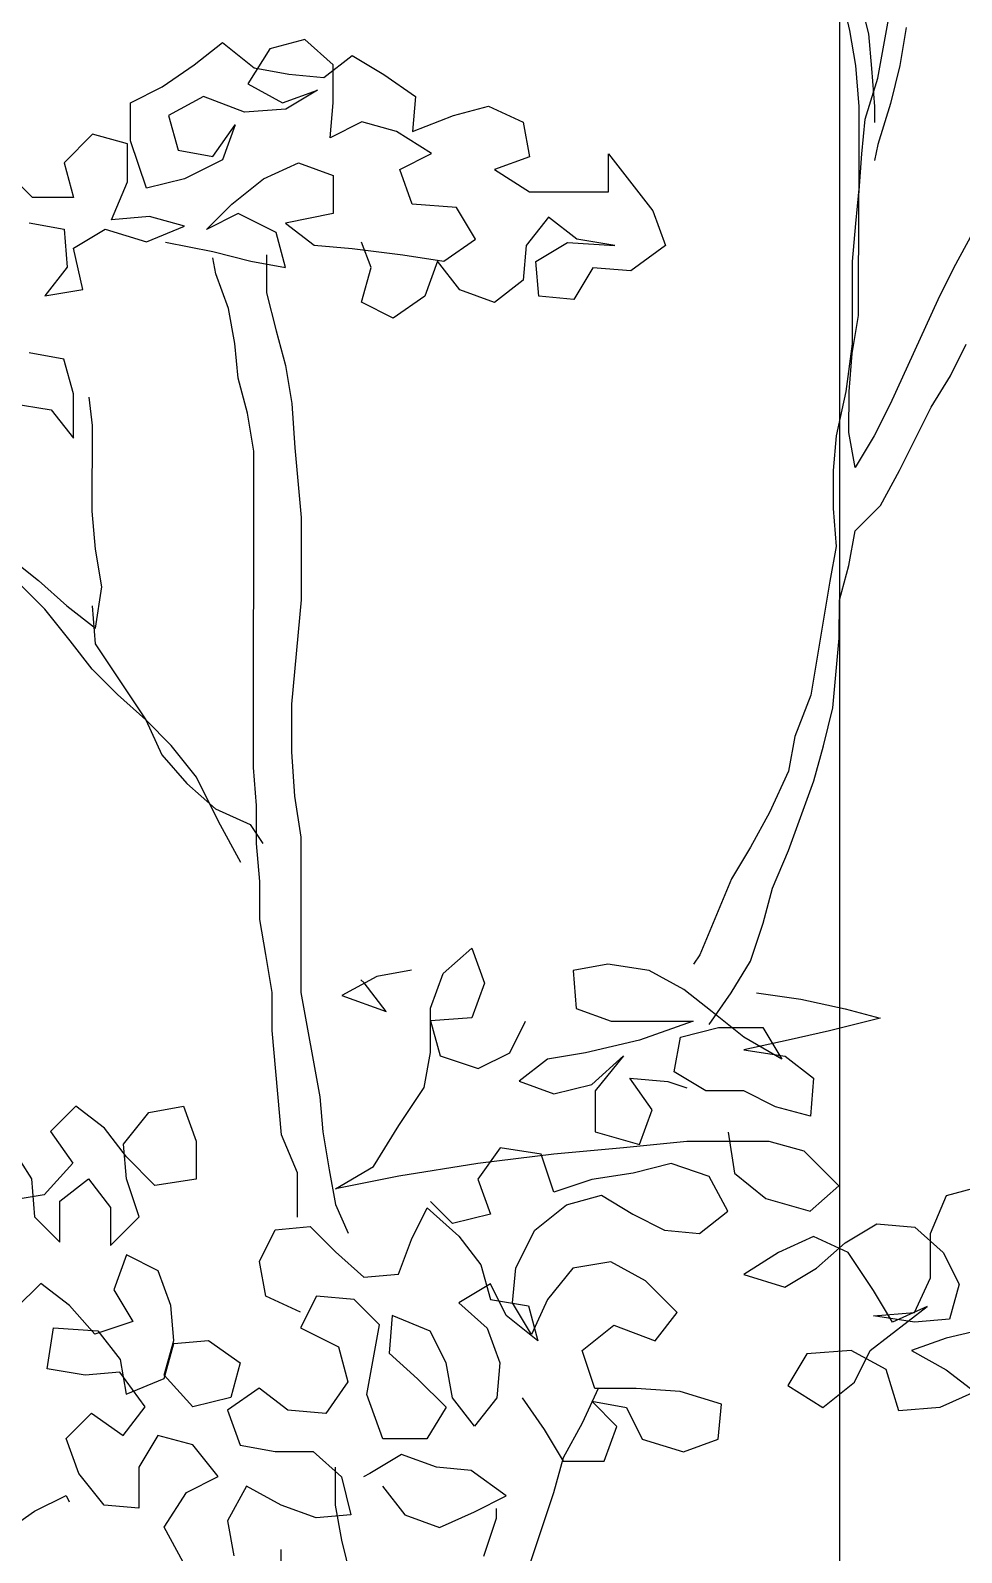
# Model space of a CAD drawing. Header units: millimetres. Extents: x -249630 to 95394, y -188036 to 109963.
# Drawn here: x -96490.1 to -96308.7, y -16227.8 to -15931.3 of the extents above; entities that cross this region are included whole.
import ezdxf

# ---------------------------------------------------------------- set-up
doc = ezdxf.new("R2010")
doc.units = ezdxf.units.MM
for name, color, linetype in [('AHojas', 86, 'Continuous'), ('ATronco', 36, 'Continuous'), ('Layer1', 2, 'Continuous')]:
    doc.layers.add(name, color=color, linetype=linetype)

# ---------------------------------------------------------------- blocks, each defined once
blk = doc.blocks.new('Arbol_01')
at = {"layer": 'AHojas'}
for p, q in [((-0.02768, 2.37756), (-0.01841, 2.38476)), ((-0.01841, 2.38476), (-0.00812, 2.37651)), ((-0.00297, 2.38268), (-0.01019, 2.37136)), ((0.00836, 2.38576), (-0.00297, 2.38268)), ((0.01762, 2.37751), (0.00836, 2.38576)), ((-0.03799, 2.37036), (-0.02768, 2.37756)), ((-0.00812, 2.37651), (0.0032, 2.37444)), ((0.01453, 2.3734), (0.0238, 2.3806)), ((0.01761, 2.36516), (0.01762, 2.37751)), ((0.0238, 2.3806), (0.03409, 2.37441)), ((0.0032, 2.37444), (0.01453, 2.3734)), ((0.03409, 2.37441), (0.04438, 2.36719)), ((-0.04829, 2.36522), (-0.03799, 2.37036)), ((-0.0246, 2.36726), (-0.03594, 2.36109)), ((-0.01122, 2.3621), (-0.0246, 2.36726)), ((-0.01019, 2.37136), (0.00114, 2.36517)), ((0.00114, 2.36517), (0.01247, 2.36928)), ((0.01247, 2.36928), (0.00216, 2.36311)), ((0.04438, 2.36719), (0.04334, 2.35587)), ((-0.0483, 2.35286), (-0.04829, 2.36522)), ((0.00216, 2.36311), (-0.01122, 2.3621)), ((0.01657, 2.35383), (0.01761, 2.36516)), ((0.05673, 2.361), (0.06806, 2.36408)), ((0.06806, 2.36408), (0.07939, 2.35892)), ((-0.03594, 2.36109), (-0.03286, 2.34976)), ((-0.02153, 2.34769), (-0.01432, 2.35798)), ((-0.01432, 2.35798), (-0.01845, 2.34666)), ((0.02687, 2.35897), (0.01657, 2.35383)), ((0.0382, 2.35587), (0.02687, 2.35897)), ((0.04334, 2.35587), (0.05673, 2.361)), ((0.07939, 2.35892), (0.08143, 2.3476)), ((-0.06065, 2.35493), (-0.06993, 2.34567)), ((-0.04933, 2.35183), (-0.06065, 2.35493)), ((-0.04934, 2.33948), (-0.04933, 2.35183)), ((-0.04317, 2.33741), (-0.0483, 2.35286)), ((0.04952, 2.34865), (0.0382, 2.35587)), ((-0.03286, 2.34976), (-0.02153, 2.34769)), ((0.03921, 2.34352), (0.04952, 2.34865)), ((0.08143, 2.3476), (0.0701, 2.34349)), ((0.10717, 2.33625), (0.10718, 2.3486)), ((0.10718, 2.3486), (0.12158, 2.33005)), ((-0.08024, 2.33436), (-0.08847, 2.3426)), ((-0.06993, 2.34567), (-0.06685, 2.33435)), ((-0.01845, 2.34666), (-0.03081, 2.34049)), ((-0.00507, 2.34047), (0.00627, 2.34561)), ((0.00627, 2.34561), (0.01759, 2.34148)), ((0.04332, 2.33219), (0.03921, 2.34352)), ((0.0701, 2.34349), (0.08142, 2.33627)), ((-0.0545, 2.32713), (-0.04934, 2.33948)), ((-0.03081, 2.34049), (-0.04317, 2.33741)), ((-0.01537, 2.33224), (-0.00507, 2.34047)), ((0.01759, 2.34148), (0.01758, 2.32912)), ((-0.06685, 2.33435), (-0.08024, 2.33436)), ((-0.02361, 2.32401), (-0.01537, 2.33224)), ((0.05774, 2.33114), (0.04332, 2.33219)), ((0.08142, 2.33627), (0.10717, 2.33625)), ((-0.04215, 2.32815), (-0.0545, 2.32713)), ((-0.03082, 2.32505), (-0.04215, 2.32815)), ((-0.01331, 2.32915), (-0.02361, 2.32401)), ((-0.00096, 2.32296), (-0.01331, 2.32915)), ((0.01758, 2.32912), (0.00213, 2.32605)), ((0.06391, 2.32084), (0.05774, 2.33114)), ((0.08759, 2.32803), (0.08038, 2.31877)), ((0.09685, 2.32081), (0.08759, 2.32803)), ((0.12158, 2.33005), (0.12568, 2.31872)), ((-0.08127, 2.32612), (-0.06995, 2.32405)), ((-0.06995, 2.32405), (-0.06893, 2.31169)), ((-0.06687, 2.31787), (-0.05656, 2.32404)), ((-0.05656, 2.32404), (-0.04318, 2.31991)), ((-0.04318, 2.31991), (-0.03082, 2.32505)), ((0.00212, 2.31163), (-0.00096, 2.32296)), ((0.00213, 2.32605), (0.01139, 2.31883)), ((-0.06379, 2.30448), (-0.06687, 2.31787)), ((-0.037, 2.3199), (-0.02156, 2.3168)), ((0.01139, 2.31883), (0.02374, 2.31779)), ((0.02374, 2.31779), (0.04022, 2.31571)), ((0.02992, 2.3116), (0.02684, 2.31984)), ((0.0536, 2.31364), (0.06391, 2.32084)), ((0.08038, 2.31877), (0.07934, 2.30744)), ((0.08346, 2.31361), (0.09376, 2.31978)), ((0.09376, 2.31978), (0.10921, 2.31874)), ((0.10921, 2.31874), (0.09685, 2.32081)), ((0.12568, 2.31872), (0.11435, 2.3105)), ((-0.02156, 2.3168), (-0.00921, 2.3137)), ((-0.02054, 2.30959), (-0.02156, 2.31474)), ((-0.00921, 2.3137), (0.00212, 2.31163)), ((-0.00406, 2.31575), (-0.00407, 2.3034)), ((0.04022, 2.31571), (0.0536, 2.31364)), ((0.05154, 2.31364), (0.04741, 2.30232)), ((0.05874, 2.30437), (0.05154, 2.31364)), ((0.08448, 2.30229), (0.08346, 2.31361)), ((-0.06893, 2.31169), (-0.07615, 2.30243)), ((0.02682, 2.30028), (0.02992, 2.3116)), ((0.07934, 2.30744), (0.07006, 2.30024)), ((0.10199, 2.31154), (0.09581, 2.30125)), ((0.11435, 2.3105), (0.10199, 2.31154)), ((-0.07615, 2.30243), (-0.06379, 2.30448)), ((0.04741, 2.30232), (0.03711, 2.29512)), ((0.07006, 2.30024), (0.05874, 2.30437)), ((0.09581, 2.30125), (0.08448, 2.30229)), ((0.03711, 2.29512), (0.02682, 2.30028)), ((-0.06999, 2.28183), (-0.08131, 2.2839)), ((-0.06691, 2.27051), (-0.06999, 2.28183)), ((-0.06692, 2.25609), (-0.06691, 2.27051)), ((-0.06074, 2.2602), (-0.06176, 2.26947)), ((-0.08751, 2.26744), (-0.07412, 2.26536)), ((-0.07412, 2.26536), (-0.06692, 2.25609)), ((-0.06077, 2.2324), (-0.06074, 2.2602)), ((0.05339, 2.08196), (0.06266, 2.09019)), ((0.06266, 2.09019), (0.06677, 2.07886)), ((0.10694, 2.085), (0.09561, 2.08296)), ((0.12032, 2.08293), (0.10694, 2.085)), ((0.1368, 2.08807), (0.13474, 2.08498)), ((0.14708, 2.0757), (0.15327, 2.08599)), ((0.03177, 2.08095), (0.02043, 2.07479)), ((0.02764, 2.0789), (0.02662, 2.07993)), ((0.04309, 2.083), (0.03177, 2.08095)), ((0.04926, 2.07064), (0.05339, 2.08196)), ((0.09561, 2.08296), (0.09663, 2.0706)), ((0.13164, 2.07674), (0.12032, 2.08293)), ((0.02043, 2.07479), (0.03484, 2.06962)), ((0.03484, 2.06962), (0.02764, 2.0789)), ((0.06677, 2.07886), (0.06264, 2.06754)), ((0.1409, 2.06953), (0.13164, 2.07674)), ((0.13987, 2.06541), (0.14708, 2.0757)), ((0.15532, 2.07569), (0.16974, 2.07362)), ((0.04925, 2.05623), (0.04926, 2.07064)), ((0.09663, 2.0706), (0.10795, 2.06647)), ((0.15119, 2.06128), (0.1409, 2.06953)), ((0.16974, 2.07362), (0.18415, 2.07052)), ((0.18415, 2.07052), (0.19547, 2.06742)), ((0.06264, 2.06754), (0.04926, 2.06652)), ((0.04926, 2.06652), (0.05234, 2.05519)), ((0.07499, 2.0562), (0.08015, 2.06649)), ((0.10795, 2.06647), (0.13472, 2.06644)), ((0.13472, 2.06644), (0.11721, 2.06028)), ((0.19547, 2.06742), (0.17899, 2.06331)), ((0.11721, 2.06028), (0.0997, 2.05618)), ((0.12853, 2.04998), (0.1306, 2.0613)), ((0.1306, 2.0613), (0.14296, 2.06438)), ((0.14296, 2.06438), (0.15737, 2.06436)), ((0.16354, 2.05406), (0.15119, 2.06128)), ((0.1656, 2.06024), (0.15119, 2.05716)), ((0.15737, 2.06436), (0.16354, 2.05406)), ((0.17899, 2.06331), (0.1656, 2.06024)), ((0.04718, 2.0449), (0.04925, 2.05623)), ((0.05234, 2.05519), (0.06469, 2.05106)), ((0.06469, 2.05106), (0.07499, 2.0562)), ((0.0997, 2.05618), (0.08734, 2.05413)), ((0.10175, 2.04588), (0.11206, 2.05514)), ((0.11206, 2.05514), (0.10278, 2.04382)), ((0.15119, 2.05716), (0.16457, 2.05509)), ((0.16457, 2.05509), (0.17383, 2.04787)), ((0.08734, 2.05413), (0.07807, 2.04693)), ((0.13882, 2.04379), (0.12853, 2.04998)), ((0.07807, 2.04693), (0.08939, 2.0428)), ((0.08939, 2.0428), (0.10175, 2.04588)), ((0.11411, 2.04793), (0.12646, 2.04689)), ((0.12131, 2.03763), (0.11411, 2.04793)), ((0.12646, 2.04689), (0.13264, 2.04482)), ((0.17383, 2.04787), (0.17279, 2.03552)), ((0.10278, 2.04382), (0.10277, 2.03043)), ((0.15117, 2.04378), (0.13882, 2.04379)), ((0.16147, 2.03862), (0.15117, 2.04378)), ((-0.06609, 2.03883), (-0.07434, 2.0306)), ((-0.05683, 2.03161), (-0.06609, 2.03883)), ((-0.05066, 2.02646), (-0.04241, 2.03675)), ((-0.04241, 2.03675), (-0.03108, 2.03879)), ((-0.03108, 2.03879), (-0.02698, 2.02746)), ((0.11718, 2.0263), (0.12131, 2.03763)), ((0.17279, 2.03552), (0.16147, 2.03862)), ((-0.07434, 2.0306), (-0.06714, 2.02029)), ((-0.04963, 2.02234), (-0.05683, 2.03161)), ((0.10277, 2.03043), (0.11718, 2.0263)), ((0.14601, 2.0304), (0.14806, 2.01701)), ((-0.08773, 2.02649), (-0.08053, 2.01516)), ((-0.04964, 2.01513), (-0.05066, 2.02646)), ((-0.02698, 2.02746), (-0.02699, 2.01511)), ((0.07187, 2.02531), (0.06465, 2.01502)), ((0.08526, 2.02324), (0.07187, 2.02531)), ((0.11203, 2.02528), (0.08937, 2.02324)), ((0.13263, 2.02732), (0.11203, 2.02528)), ((0.1594, 2.02729), (0.13263, 2.02732)), ((0.17072, 2.02419), (0.1594, 2.02729)), ((-0.06714, 2.02029), (-0.07642, 2.01001)), ((-0.04037, 2.01306), (-0.04963, 2.02234)), ((0.08937, 2.02324), (0.06466, 2.02017)), ((0.08936, 2.01088), (0.08526, 2.02324)), ((0.12747, 2.02012), (0.11511, 2.01704)), ((0.13982, 2.01599), (0.12747, 2.02012)), ((0.18204, 2.01286), (0.17072, 2.02419)), ((-0.08053, 2.01516), (-0.07951, 2.0028)), ((-0.07127, 2.00794), (-0.062, 2.01514)), ((-0.062, 2.01514), (-0.0548, 2.00587)), ((-0.04553, 2.00277), (-0.04964, 2.01513)), ((-0.02699, 2.01511), (-0.04037, 2.01306)), ((0.00595, 2.00272), (0.00597, 2.01714)), ((0.01626, 2.01816), (0.01831, 2.00683)), ((0.11511, 2.01704), (0.10172, 2.01499)), ((0.14599, 2.00465), (0.13982, 2.01599)), ((0.14806, 2.01701), (0.15835, 2.00876)), ((0.06465, 2.01502), (0.06876, 2.00369)), ((0.10172, 2.01499), (0.08936, 2.01088)), ((0.17276, 2.00463), (0.18204, 2.01286)), ((0.21704, 2.00974), (0.22837, 2.01282)), ((-0.07642, 2.01001), (-0.08877, 2.00796)), ((-0.07128, 1.99456), (-0.07127, 2.00794)), ((-0.0548, 2.00587), (-0.05481, 1.99351)), ((0.01831, 2.00683), (0.02242, 1.99756)), ((0.04301, 1.99548), (0.04817, 2.00577)), ((0.04817, 2.00577), (0.05846, 1.9965)), ((0.0564, 2.00062), (0.0492, 2.00783)), ((0.08317, 1.99853), (0.09348, 2.00676)), ((0.09348, 2.00676), (0.10481, 2.00984)), ((0.10481, 2.00984), (0.1151, 2.00365)), ((0.15835, 2.00876), (0.17276, 2.00463)), ((0.21188, 1.99739), (0.21704, 2.00974)), ((-0.07951, 2.0028), (-0.07128, 1.99456)), ((-0.05481, 1.99351), (-0.04553, 2.00277)), ((0.06876, 2.00369), (0.0564, 2.00062)), ((0.1151, 2.00365), (0.12539, 1.99849)), ((0.13672, 1.99745), (0.14599, 2.00465)), ((0.18408, 1.99432), (0.19438, 2.00049)), ((0.19438, 2.00049), (0.20674, 1.99945)), ((-0.00642, 1.98832), (-0.00126, 1.99861)), ((-0.00126, 1.99861), (0.01007, 1.99963)), ((0.01007, 1.99963), (0.0183, 1.99138)), ((0.03888, 1.98416), (0.04301, 1.99548)), ((0.05846, 1.9965), (0.06566, 1.98722)), ((0.07698, 1.98618), (0.08317, 1.99853)), ((0.12539, 1.99849), (0.13672, 1.99745)), ((0.17378, 1.99639), (0.16245, 1.99125)), ((0.18511, 1.99123), (0.17378, 1.99639)), ((0.20674, 1.99945), (0.216, 1.9912)), ((0.21187, 1.98297), (0.21188, 1.99739)), ((-0.04966, 1.99042), (-0.05379, 1.97909)), ((-0.03937, 1.98526), (-0.04966, 1.99042)), ((0.0183, 1.99138), (0.02756, 1.98314)), ((0.16245, 1.99125), (0.15112, 1.98405)), ((0.1748, 1.98609), (0.18408, 1.99432)), ((0.19333, 1.97887), (0.18511, 1.99123)), ((0.216, 1.9912), (0.22114, 1.9809)), ((-0.00437, 1.97699), (-0.00642, 1.98832)), ((0.06566, 1.98722), (0.06874, 1.97589)), ((0.07594, 1.97486), (0.07698, 1.98618)), ((0.09552, 1.98617), (0.08727, 1.97588)), ((0.10788, 1.98821), (0.09552, 1.98617)), ((0.1192, 1.98202), (0.10788, 1.98821)), ((0.1645, 1.97992), (0.1748, 1.98609)), ((-0.07747, 1.98118), (-0.08572, 1.97295)), ((-0.06821, 1.97396), (-0.07747, 1.98118)), ((-0.03526, 1.97393), (-0.03937, 1.98526)), ((0.02756, 1.98314), (0.03888, 1.98416)), ((0.06874, 1.98104), (0.05844, 1.97487)), ((0.07388, 1.97074), (0.06874, 1.98104)), ((0.12949, 1.97172), (0.1192, 1.98202)), ((0.15112, 1.98405), (0.1645, 1.97992)), ((0.20671, 1.97165), (0.21187, 1.98297)), ((0.22114, 1.9809), (0.21804, 1.96958)), ((-0.05379, 1.97909), (-0.04762, 1.96879)), ((0.00695, 1.97183), (-0.00437, 1.97699)), ((0.01211, 1.97697), (0.00695, 1.96668)), ((0.02446, 1.97593), (0.01211, 1.97697)), ((0.03269, 1.96769), (0.02446, 1.97593)), ((0.06874, 1.97589), (0.08109, 1.97382)), ((0.08727, 1.97588), (0.08211, 1.96455)), ((0.1995, 1.96857), (0.19333, 1.97887)), ((-0.05998, 1.96468), (-0.06821, 1.97396)), ((-0.03424, 1.9626), (-0.03526, 1.97393)), ((0.03681, 1.97077), (0.03577, 1.95842)), ((0.04916, 1.96561), (0.03681, 1.97077)), ((0.05844, 1.97487), (0.0677, 1.96663)), ((0.08417, 1.96249), (0.07388, 1.97074)), ((0.08211, 1.96455), (0.07594, 1.97486)), ((0.08109, 1.97382), (0.08417, 1.96249)), ((0.12227, 1.96246), (0.12949, 1.97172)), ((0.19228, 1.9593), (0.21083, 1.9737)), ((0.19332, 1.97063), (0.20671, 1.97165)), ((0.20671, 1.96856), (0.19332, 1.97063)), ((0.21083, 1.9737), (0.1995, 1.96857)), ((-0.07544, 1.95337), (-0.07337, 1.96676)), ((-0.07337, 1.96676), (-0.05895, 1.96571)), ((-0.04762, 1.96879), (-0.05998, 1.96468)), ((-0.05895, 1.96571), (-0.05175, 1.95644)), ((0.00695, 1.96668), (0.0193, 1.96049)), ((0.02855, 1.94504), (0.03269, 1.96769)), ((0.0543, 1.95531), (0.04916, 1.96561)), ((0.0677, 1.96663), (0.07181, 1.9553)), ((0.09858, 1.95939), (0.10889, 1.96762)), ((0.10889, 1.96762), (0.12227, 1.96246)), ((0.21804, 1.96958), (0.20671, 1.96856)), ((0.23039, 1.96648), (0.217, 1.9634)), ((-0.03734, 1.95128), (-0.03424, 1.9626)), ((-0.03734, 1.95025), (-0.03424, 1.96157)), ((-0.03424, 1.96157), (-0.02292, 1.96259)), ((-0.02292, 1.96259), (-0.01263, 1.95537)), ((0.217, 1.9634), (0.20567, 1.95929)), ((-0.05175, 1.95644), (-0.0497, 1.94511)), ((0.0193, 1.96049), (0.02238, 1.94916)), ((0.03577, 1.95842), (0.04503, 1.95017)), ((0.10269, 1.94703), (0.09858, 1.95939)), ((0.17169, 1.95829), (0.1655, 1.948)), ((0.18611, 1.95931), (0.17169, 1.95829)), ((0.19743, 1.95312), (0.18611, 1.95931)), ((0.18713, 1.94901), (0.19228, 1.9593)), ((0.20567, 1.95929), (0.21699, 1.9531)), ((-0.06308, 1.9513), (-0.07544, 1.95337)), ((-0.05176, 1.95232), (-0.06308, 1.9513)), ((-0.04353, 1.94099), (-0.05176, 1.95232)), ((-0.02808, 1.94097), (-0.03734, 1.95128)), ((-0.01263, 1.95537), (-0.01573, 1.94405)), ((0.05635, 1.94398), (0.0543, 1.95531)), ((0.07181, 1.9553), (0.07077, 1.94397)), ((0.20153, 1.93973), (0.19743, 1.95312)), ((0.21699, 1.9531), (0.22625, 1.94589)), ((-0.0497, 1.94511), (-0.03734, 1.95025)), ((-0.00646, 1.94713), (-0.01676, 1.93993)), ((0.00281, 1.93991), (-0.00646, 1.94713)), ((0.02238, 1.94916), (0.01516, 1.93887)), ((0.04503, 1.95017), (0.05429, 1.9409)), ((0.10372, 1.94703), (0.09856, 1.93571)), ((0.11608, 1.94702), (0.10269, 1.94703)), ((0.13049, 1.94598), (0.11608, 1.94702)), ((0.14387, 1.94184), (0.13049, 1.94598)), ((0.1655, 1.948), (0.17682, 1.94078)), ((0.17682, 1.94078), (0.18713, 1.94901)), ((0.22625, 1.94589), (0.21492, 1.94075)), ((-0.05075, 1.93173), (-0.04353, 1.94099)), ((-0.01573, 1.94405), (-0.02808, 1.94097)), ((0.03369, 1.93062), (0.02855, 1.94504)), ((0.05429, 1.9409), (0.0481, 1.93061)), ((0.06355, 1.93471), (0.05635, 1.94398)), ((0.07077, 1.94397), (0.06355, 1.93471)), ((0.07901, 1.94396), (0.0862, 1.93366)), ((0.10166, 1.94291), (0.11298, 1.94084)), ((0.10989, 1.93467), (0.10166, 1.94291)), ((0.11298, 1.94084), (0.11812, 1.93054)), ((0.14283, 1.93052), (0.14387, 1.94184)), ((-0.06928, 1.93071), (-0.06104, 1.93894)), ((-0.06104, 1.93894), (-0.05075, 1.93173)), ((-0.01676, 1.93993), (-0.01265, 1.9286)), ((0.01516, 1.93887), (0.00281, 1.93991)), ((0.21492, 1.94075), (0.20153, 1.93973)), ((-0.03942, 1.93172), (-0.04561, 1.92142)), ((-0.0281, 1.92862), (-0.03942, 1.93172)), ((0.0862, 1.93366), (0.09237, 1.92336)), ((0.09856, 1.93571), (0.09237, 1.92439)), ((0.10576, 1.92335), (0.10989, 1.93467)), ((-0.06517, 1.91938), (-0.06928, 1.93071)), ((-0.01987, 1.91831), (-0.0281, 1.92862)), ((-0.01265, 1.9286), (-0.00133, 1.92653)), ((-0.00133, 1.92653), (0.01103, 1.92652)), ((0.01103, 1.92652), (0.02029, 1.91828)), ((0.0481, 1.93061), (0.03369, 1.93062)), ((0.11812, 1.93054), (0.1315, 1.92641)), ((0.1315, 1.92641), (0.14283, 1.93052)), ((-0.04561, 1.92142), (-0.04562, 1.90804)), ((0.01823, 1.92137), (0.01822, 1.90901)), ((0.03986, 1.92547), (0.02956, 1.9193)), ((0.05118, 1.92134), (0.03986, 1.92547)), ((0.06251, 1.9203), (0.05118, 1.92134)), ((0.09237, 1.92439), (0.08927, 1.91306)), ((0.09237, 1.92336), (0.10576, 1.92335)), ((-0.05694, 1.90908), (-0.06517, 1.91938)), ((-0.03017, 1.91317), (-0.01987, 1.91831)), ((0.02029, 1.91828), (0.02337, 1.90592)), ((0.02956, 1.9193), (0.0275, 1.91827)), ((0.07383, 1.91205), (0.06251, 1.9203)), ((-0.0796, 1.90704), (-0.0693, 1.91218)), ((-0.0693, 1.91218), (-0.06827, 1.91012)), ((-0.03739, 1.90185), (-0.03017, 1.91317)), ((-0.0106, 1.91521), (-0.01679, 1.90389)), ((0.00072, 1.90903), (-0.0106, 1.91521)), ((0.03367, 1.91517), (0.04087, 1.9059)), ((0.06353, 1.90691), (0.07383, 1.91205)), ((-0.0899, 1.89984), (-0.0796, 1.90704)), ((-0.04562, 1.90804), (-0.05694, 1.90908)), ((0.01204, 1.9049), (0.00072, 1.90903)), ((0.01822, 1.90901), (0.02027, 1.89768)), ((0.0522, 1.90177), (0.06353, 1.90691)), ((0.07073, 1.90484), (0.07073, 1.90793)), ((-0.03122, 1.89052), (-0.03739, 1.90185)), ((-0.01679, 1.90389), (-0.01474, 1.89257)), ((0.02337, 1.90592), (0.01204, 1.9049)), ((0.04087, 1.9059), (0.0522, 1.90177))]:
    blk.add_line(p, q, dxfattribs=at)
at = {"layer": 'ATronco'}
for p, q in [((0.18239, 2.40208), (0.18547, 2.38869)), ((0.18857, 2.40001), (0.19165, 2.38765)), ((0.19472, 2.37323), (0.19886, 2.39588)), ((0.18547, 2.38869), (0.18752, 2.37736)), ((0.19165, 2.38765), (0.19267, 2.37633)), ((0.204, 2.3897), (0.20193, 2.37735)), ((0.18752, 2.37736), (0.18854, 2.36397)), ((0.20193, 2.37735), (0.19883, 2.36499)), ((0.19059, 2.35985), (0.19472, 2.37323)), ((0.19267, 2.37633), (0.19368, 2.36397)), ((0.18854, 2.36397), (0.18851, 2.3372)), ((0.19368, 2.36397), (0.19368, 2.35882)), ((0.19883, 2.36499), (0.1947, 2.35161)), ((0.18955, 2.34853), (0.19059, 2.35985)), ((0.18851, 2.33514), (0.18955, 2.34853)), ((0.1947, 2.35161), (0.19367, 2.34646)), ((0.18851, 2.3372), (0.18747, 2.32588)), ((0.18847, 2.29601), (0.18851, 2.33514)), ((0.18747, 2.32588), (0.18643, 2.31352)), ((0.22557, 2.32275), (0.21938, 2.31143)), ((0.18643, 2.31352), (0.18641, 2.28675)), ((-0.01643, 2.29826), (-0.02054, 2.30959)), ((0.21938, 2.31143), (0.21422, 2.30114)), ((-0.00407, 2.3034), (-0.00099, 2.29104)), ((-0.01438, 2.28693), (-0.01643, 2.29826)), ((0.21422, 2.30114), (0.19874, 2.26717)), ((0.1864, 2.28366), (0.18847, 2.29601)), ((-0.00099, 2.29104), (0.00209, 2.27971)), ((-0.01336, 2.2756), (-0.01438, 2.28693)), ((0.18641, 2.28675), (0.18433, 2.27131)), ((0.18536, 2.2713), (0.1864, 2.28366)), ((0.21832, 2.27642), (0.22347, 2.28671)), ((0.00209, 2.27971), (0.00413, 2.26735)), ((-0.01028, 2.26428), (-0.01336, 2.2756)), ((0.21213, 2.26613), (0.21832, 2.27642)), ((0.18433, 2.27131), (0.18123, 2.25689)), ((0.18535, 2.25792), (0.18536, 2.2713)), ((-0.00824, 2.25192), (-0.01028, 2.26428)), ((0.00413, 2.26735), (0.00515, 2.25294)), ((0.19874, 2.26717), (0.19359, 2.25688)), ((0.20181, 2.24555), (0.21213, 2.26613)), ((0.1874, 2.24659), (0.18535, 2.25792)), ((0.00515, 2.25294), (0.00719, 2.23028)), ((0.18123, 2.25689), (0.18019, 2.24557)), ((0.19359, 2.25688), (0.1874, 2.24659)), ((-0.00833, 2.14895), (-0.00824, 2.25192)), ((0.18019, 2.24557), (0.18018, 2.23321)), ((0.19562, 2.23423), (0.20181, 2.24555)), ((-0.10916, 2.23451), (-0.07829, 2.20976)), ((0.18018, 2.23321), (0.1812, 2.22085)), ((0.18738, 2.226), (0.19562, 2.23423)), ((-0.05975, 2.22004), (-0.06077, 2.2324)), ((0.00719, 2.23028), (0.00717, 2.20351)), ((0.18531, 2.21467), (0.18738, 2.226)), ((-0.0577, 2.20769), (-0.05975, 2.22004)), ((0.1812, 2.22085), (0.17913, 2.20953)), ((0.18221, 2.20335), (0.18531, 2.21467)), ((-0.07624, 2.2005), (-0.08447, 2.20874)), ((-0.07829, 2.20976), (-0.06903, 2.20152)), ((0.17913, 2.20953), (0.17292, 2.17247)), ((-0.05977, 2.1943), (-0.0577, 2.20769)), ((0.00717, 2.20351), (0.00405, 2.16953)), ((0.1822, 2.19099), (0.18221, 2.20335)), ((-0.06801, 2.19019), (-0.07624, 2.2005)), ((-0.06903, 2.20152), (-0.05977, 2.1943)), ((-0.0608, 2.20151), (-0.05978, 2.18915)), ((-0.06081, 2.18092), (-0.06801, 2.19019)), ((-0.05978, 2.18915), (-0.04332, 2.16443)), ((0.18012, 2.16834), (0.1822, 2.19099)), ((-0.05258, 2.17267), (-0.06081, 2.18092)), ((-0.04332, 2.16443), (-0.05258, 2.17267)), ((0.00405, 2.16953), (0.00403, 2.15409)), ((0.17292, 2.17247), (0.16775, 2.15909)), ((-0.04332, 2.16443), (-0.03819, 2.1531)), ((-0.03509, 2.15618), (-0.04332, 2.16443)), ((0.17702, 2.15599), (0.18012, 2.16834)), ((0.16775, 2.15909), (0.16569, 2.14776)), ((-0.02687, 2.14588), (-0.03509, 2.15618)), ((0.00403, 2.15409), (0.00505, 2.13967)), ((0.17392, 2.14466), (0.17702, 2.15599)), ((-0.03819, 2.1531), (-0.02996, 2.14382)), ((-0.00731, 2.13659), (-0.00833, 2.14895)), ((-0.02996, 2.14382), (-0.0207, 2.13558)), ((-0.01967, 2.13146), (-0.02687, 2.14588)), ((0.16569, 2.14776), (0.15949, 2.13438)), ((0.16566, 2.12202), (0.17392, 2.14466)), ((0.00505, 2.13967), (0.00709, 2.12628)), ((-0.0207, 2.13558), (-0.00938, 2.13042)), ((-0.00732, 2.12424), (-0.00731, 2.13659)), ((0.15949, 2.13438), (0.15331, 2.12306)), ((-0.01248, 2.11806), (-0.01967, 2.13146)), ((-0.00938, 2.13042), (-0.00526, 2.12423)), ((-0.0063, 2.11188), (-0.00732, 2.12424)), ((0.00709, 2.12628), (0.00705, 2.07583)), ((0.15331, 2.12306), (0.14712, 2.11277)), ((0.1605, 2.10967), (0.16566, 2.12202)), ((-0.00632, 2.09952), (-0.0063, 2.11188)), ((0.14712, 2.11277), (0.1368, 2.08807)), ((0.1574, 2.09834), (0.1605, 2.10967)), ((-0.00427, 2.08819), (-0.00632, 2.09952)), ((0.15327, 2.08599), (0.1574, 2.09834)), ((-0.00222, 2.07584), (-0.00427, 2.08819)), ((-0.00223, 2.06348), (-0.00222, 2.07584)), ((0.00705, 2.07583), (0.0132, 2.04184)), ((0.00083, 2.0295), (-0.00223, 2.06348)), ((0.03893, 2.03255), (0.04718, 2.0449)), ((0.0132, 2.04184), (0.01421, 2.03052)), ((0.01421, 2.03052), (0.01626, 2.01816)), ((0.03068, 2.01917), (0.03893, 2.03255)), ((0.00597, 2.01714), (0.00083, 2.0295)), ((0.06466, 2.02017), (0.03891, 2.01608)), ((0.01832, 2.01198), (0.03068, 2.01917)), ((0.03891, 2.01608), (0.01832, 2.01198)), ((0.08927, 1.91306), (0.08101, 1.88836)), ((0.0666, 1.89249), (0.07073, 1.90484)), ((0.02027, 1.89768), (0.02335, 1.88532)), ((0.00069, 1.87814), (0.0007, 1.89461))]:
    blk.add_line(p, q, dxfattribs=at)

msp = doc.modelspace()

# ---------------------------------------------------------------- linework, layer by layer
at = {"layer": 'Layer1'}
msp.add_lwpolyline([(-96332.461, -16237.024), (-96332.461, -14737.024)], dxfattribs=at)

# ---------------------------------------------------------------- block references
at = {"xscale": 598.9603255755416, "yscale": 598.9603255755416, "zscale": 598.9603255755416}
msp.add_blockref('Arbol_01', (-96441.68, -17362.024), dxfattribs=at)

doc.saveas('drawing.dxf')
